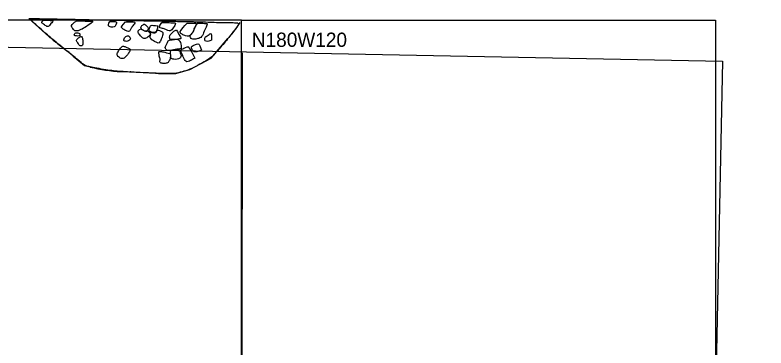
# Model space of a CAD drawing. Extents: x -200 to -100, y 65 to 200.
# Drawn here: x -124.78 to -108.94, y 173.09 to 180.11 of the extents above; entities that cross this region are included whole.
import ezdxf

# ---------------------------------------------------------------- set-up
doc = ezdxf.new("R2010")
doc.units = 0
for name, color, linetype in [('1991Grid', 7, 'Continuous'), ('Brick', 7, 'Continuous'), ('Limits of excavation', 7, 'Continuous'), ('Other features', 7, 'Continuous'), ('Quadrat Labels', 7, 'Continuous'), ('Quadrats in DB', 7, 'Continuous')]:
    doc.layers.add(name, color=color, linetype=linetype)

msp = doc.modelspace()

# ---------------------------------------------------------------- linework, layer by layer
at = {"layer": '1991Grid'}
msp.add_line((-119.988, 179.311), (-119.993, 170.995), dxfattribs=at)
at = {"layer": 'Brick'}
for points in [[(-124.177, 179.998), (-124.213, 179.96), (-124.222, 179.95), (-124.159, 179.903), (-124.08, 179.845), (-124.042, 179.898), (-123.959, 179.994), (-123.996, 179.994), (-124.075, 179.996), (-124.145, 179.997), (-124.177, 179.998), (-124.177, 179.998), (-124.177, 179.998)], [(-123.47, 179.984), (-123.544, 179.939), (-123.603, 179.888), (-123.561, 179.819), (-123.502, 179.753), (-123.39, 179.795), (-123.275, 179.857), (-123.114, 179.977), (-123.139, 179.977), (-123.232, 179.979), (-123.36, 179.982), (-123.423, 179.983), (-123.47, 179.984), (-123.47, 179.984), (-123.47, 179.984)], [(-122.777, 179.97), (-122.806, 179.912), (-122.817, 179.872), (-122.749, 179.851), (-122.678, 179.848), (-122.648, 179.899), (-122.621, 179.967), (-122.669, 179.968), (-122.696, 179.969), (-122.752, 179.97), (-122.777, 179.97), (-122.777, 179.97), (-122.777, 179.97)], [(-122.443, 179.964), (-122.526, 179.875), (-122.542, 179.847), (-122.483, 179.798), (-122.402, 179.759), (-122.361, 179.755), (-122.336, 179.816), (-122.292, 179.875), (-122.226, 179.96), (-122.281, 179.961), (-122.336, 179.962), (-122.415, 179.963), (-122.443, 179.964), (-122.443, 179.964), (-122.443, 179.964)], [(-122.003, 179.765), (-121.955, 179.817), (-121.961, 179.844), (-122.034, 179.907), (-122.05, 179.919), (-122.1, 179.887), (-122.137, 179.833), (-122.103, 179.805), (-122.046, 179.773), (-122.003, 179.765), (-122.003, 179.765), (-122.003, 179.765)], [(-121.678, 179.949), (-121.723, 179.886), (-121.739, 179.85), (-121.688, 179.827), (-121.613, 179.814), (-121.548, 179.778), (-121.505, 179.759), (-121.437, 179.832), (-121.371, 179.943), (-121.415, 179.944), (-121.486, 179.945), (-121.56, 179.947), (-121.64, 179.948), (-121.678, 179.949), (-121.678, 179.949), (-121.678, 179.949)], [(-121.143, 179.938), (-121.224, 179.856), (-121.288, 179.773), (-121.302, 179.742), (-121.261, 179.699), (-121.172, 179.664), (-121.115, 179.654), (-121.065, 179.694), (-121.004, 179.773), (-120.985, 179.85), (-120.938, 179.934), (-120.976, 179.935), (-121.052, 179.937), (-121.103, 179.938), (-121.143, 179.938), (-121.143, 179.938), (-121.143, 179.938)], [(-121.092, 179.666), (-121.062, 179.612), (-121.039, 179.591), (-120.94, 179.604), (-120.849, 179.621), (-120.798, 179.73), (-120.741, 179.864), (-120.715, 179.93), (-120.741, 179.93), (-120.808, 179.932), (-120.897, 179.934), (-120.929, 179.934), (-120.934, 179.925), (-120.952, 179.897), (-120.972, 179.871), (-120.986, 179.848), (-120.995, 179.82), (-121.001, 179.788), (-121.014, 179.752), (-121.037, 179.724), (-121.071, 179.687), (-121.092, 179.666), (-121.092, 179.666), (-121.092, 179.666)], [(-122.116, 179.813), (-122.168, 179.793), (-122.191, 179.767), (-122.168, 179.708), (-122.092, 179.632), (-122.054, 179.596), (-121.979, 179.636), (-121.915, 179.685), (-121.92, 179.721), (-121.96, 179.757), (-121.98, 179.775), (-121.994, 179.768), (-122.018, 179.765), (-122.073, 179.787), (-122.088, 179.796), (-122.116, 179.813), (-122.116, 179.813), (-122.116, 179.813)], [(-121.765, 179.878), (-121.838, 179.885), (-121.919, 179.907), (-121.943, 179.823), (-121.948, 179.76), (-121.881, 179.738), (-121.817, 179.733), (-121.777, 179.786), (-121.765, 179.878), (-121.765, 179.878), (-121.765, 179.878)], [(-121.946, 179.758), (-121.945, 179.743), (-121.927, 179.729), (-121.92, 179.72), (-121.914, 179.698), (-121.919, 179.676), (-121.932, 179.662), (-121.924, 179.632), (-121.903, 179.586), (-121.813, 179.539), (-121.749, 179.507), (-121.72, 179.528), (-121.68, 179.619), (-121.646, 179.734), (-121.668, 179.751), (-121.734, 179.783), (-121.772, 179.797), (-121.782, 179.776), (-121.793, 179.755), (-121.808, 179.739), (-121.825, 179.731), (-121.854, 179.733), (-121.886, 179.739), (-121.929, 179.748), (-121.946, 179.758), (-121.946, 179.758), (-121.946, 179.758)], [(-121.279, 179.609), (-121.279, 179.64), (-121.309, 179.68), (-121.367, 179.781), (-121.377, 179.794), (-121.421, 179.772), (-121.489, 179.704), (-121.52, 179.669), (-121.511, 179.618), (-121.508, 179.589), (-121.458, 179.587), (-121.329, 179.596), (-121.279, 179.609), (-121.279, 179.609), (-121.279, 179.609)], [(-123.406, 179.67), (-123.402, 179.706), (-123.423, 179.73), (-123.48, 179.73), (-123.507, 179.728), (-123.526, 179.705), (-123.525, 179.683), (-123.514, 179.67), (-123.441, 179.66), (-123.406, 179.67), (-123.406, 179.67), (-123.406, 179.67)], [(-123.388, 179.656), (-123.462, 179.607), (-123.493, 179.577), (-123.45, 179.522), (-123.425, 179.469), (-123.402, 179.451), (-123.364, 179.456), (-123.344, 179.483), (-123.344, 179.549), (-123.357, 179.652), (-123.388, 179.656), (-123.388, 179.656), (-123.388, 179.656)], [(-122.357, 179.641), (-122.377, 179.668), (-122.409, 179.676), (-122.439, 179.653), (-122.472, 179.63), (-122.48, 179.583), (-122.481, 179.561), (-122.441, 179.552), (-122.408, 179.551), (-122.361, 179.577), (-122.333, 179.603), (-122.357, 179.641), (-122.357, 179.641), (-122.357, 179.641)], [(-121.271, 179.398), (-121.269, 179.487), (-121.299, 179.562), (-121.334, 179.596), (-121.357, 179.596), (-121.401, 179.595), (-121.429, 179.591), (-121.463, 179.586), (-121.491, 179.583), (-121.504, 179.586), (-121.53, 179.575), (-121.555, 179.554), (-121.57, 179.505), (-121.609, 179.437), (-121.61, 179.403), (-121.576, 179.365), (-121.548, 179.35), (-121.45, 179.371), (-121.271, 179.398), (-121.271, 179.398), (-121.271, 179.398)], [(-120.631, 179.58), (-120.633, 179.681), (-120.634, 179.728), (-120.669, 179.713), (-120.698, 179.678), (-120.748, 179.656), (-120.77, 179.636), (-120.777, 179.603), (-120.77, 179.556), (-120.716, 179.548), (-120.662, 179.564), (-120.631, 179.58), (-120.631, 179.58), (-120.631, 179.58)], [(-122.339, 179.38), (-122.377, 179.412), (-122.453, 179.434), (-122.502, 179.461), (-122.548, 179.415), (-122.608, 179.326), (-122.636, 179.264), (-122.58, 179.207), (-122.489, 179.173), (-122.428, 179.241), (-122.382, 179.29), (-122.339, 179.38), (-122.339, 179.38), (-122.339, 179.38)], [(-120.98, 179.199), (-121.038, 179.31), (-121.092, 179.399), (-121.112, 179.429), (-121.12, 179.441), (-121.17, 179.433), (-121.265, 179.38), (-121.293, 179.352), (-121.253, 179.297), (-121.241, 179.255), (-121.214, 179.193), (-121.188, 179.149), (-121.157, 179.111), (-121.09, 179.136), (-121.058, 179.158), (-121.012, 179.181), (-120.98, 179.199), (-120.98, 179.199), (-120.98, 179.199)], [(-120.846, 179.365), (-120.877, 179.459), (-120.899, 179.507), (-120.939, 179.502), (-121.033, 179.458), (-121.057, 179.437), (-121.049, 179.395), (-121.011, 179.33), (-120.949, 179.323), (-120.846, 179.365), (-120.846, 179.365), (-120.846, 179.365)], [(-121.502, 179.294), (-121.561, 179.306), (-121.654, 179.333), (-121.717, 179.343), (-121.75, 179.341), (-121.743, 179.269), (-121.71, 179.171), (-121.717, 179.143), (-121.73, 179.102), (-121.66, 179.084), (-121.56, 179.087), (-121.529, 179.127), (-121.496, 179.205), (-121.49, 179.237), (-121.502, 179.294), (-121.502, 179.294), (-121.502, 179.294)], [(-121.268, 179.253), (-121.287, 179.284), (-121.292, 179.312), (-121.296, 179.336), (-121.309, 179.367), (-121.316, 179.375), (-121.338, 179.374), (-121.373, 179.375), (-121.403, 179.375), (-121.437, 179.373), (-121.48, 179.362), (-121.492, 179.357), (-121.498, 179.313), (-121.5, 179.293), (-121.496, 179.288), (-121.491, 179.273), (-121.49, 179.246), (-121.493, 179.217), (-121.496, 179.204), (-121.471, 179.189), (-121.453, 179.175), (-121.397, 179.17), (-121.32, 179.177), (-121.283, 179.212), (-121.268, 179.253), (-121.268, 179.253), (-121.268, 179.253)]]:
    msp.add_open_spline(points, degree=3, dxfattribs=at)
at = {"layer": 'Limits of excavation'}
msp.add_lwpolyline([(-159.335, 180.107), (-109.855, 179.136), (-110.059, 169.277), (-100.204, 169.175), (-100.627, 149.296), (-159.925, 150.522)], close=True, dxfattribs=at)
at = {"layer": 'Other features'}
for p, q in [((-124.482, 180.036), (-124.061, 179.657)), ((-120.042, 179.926), (-120.027, 179.949)), ((-123.873, 179.5), (-123.664, 179.338)), ((-122.536, 178.915), (-122.346, 178.906)), ((-122.335, 178.906), (-121.809, 178.88))]:
    msp.add_line(p, q, dxfattribs=at)
for points in [[(-121.69, 178.876), (-121.384, 178.872), (-121.086, 178.96), (-120.642, 179.199), (-120.285, 179.61)], [(-123.546, 179.243), (-123.311, 179.043), (-123.189, 179.012)]]:
    msp.add_lwpolyline(points, dxfattribs=at)
for centre, start, end in [((-122.761, 181.762), 319.0034, 325.9741), ((-121.865, 182.094), 227.9728, 232.2718), ((-125.672, 176.743), 49.623, 52.2718), ((-122.384, 182.192), 255.8097, 267.3481), ((-122.497, 175.629), 87.16, 87.3481), ((-121.647, 182.157), 267.16, 269.2358)]:
    msp.add_arc(centre, 3.281, start, end, dxfattribs=at)
msp.add_open_spline([(-124.474, 180.03), (-124.432, 179.992), (-124.272, 179.848), (-124.072, 179.668), (-123.812, 179.453), (-123.555, 179.251), (-123.456, 179.166), (-123.309, 179.042), (-123.22, 179.019), (-122.791, 178.936), (-122.522, 178.913), (-122.098, 178.893), (-121.919, 178.884), (-121.677, 178.875), (-121.395, 178.871), (-121.259, 178.907), (-121.087, 178.958), (-120.932, 179.04), (-120.641, 179.197), (-120.528, 179.326), (-120.342, 179.541), (-120.145, 179.778), (-120.029, 179.941), (-120.124, 179.945), (-120.222, 179.947), (-120.393, 179.95), (-120.554, 179.953), (-120.851, 179.964), (-120.902, 179.965), (-120.974, 179.966), (-121.069, 179.968), (-121.143, 179.97), (-121.223, 179.971), (-121.399, 179.975), (-121.466, 179.976), (-121.612, 179.98), (-121.696, 179.981), (-121.825, 179.983), (-122.156, 179.99), (-122.264, 179.992), (-122.4, 179.994), (-122.51, 179.997), (-122.588, 179.998), (-122.617, 179.999), (-122.681, 180), (-122.729, 180.001), (-122.774, 180.002), (-122.827, 180.003), (-122.919, 180.005), (-123.168, 180.009), (-123.358, 180.013), (-123.503, 180.017), (-123.666, 180.019), (-123.693, 180.02), (-123.763, 180.021), (-123.836, 180.023), (-123.882, 180.023), (-123.966, 180.025), (-124.033, 180.026), (-124.091, 180.028), (-124.424, 180.034), (-124.474, 180.03), (-124.474, 180.03), (-124.474, 180.03)], degree=3, dxfattribs=at)
at = {"layer": 'Quadrats in DB'}
for p, q in [((-120, 180), (-130, 180)), ((-120, 170), (-120, 180)), ((-120, 180), (-110, 180)), ((-110, 180), (-110, 170))]:
    msp.add_line(p, q, dxfattribs=at)

# ---------------------------------------------------------------- texts
at = {"layer": 'Quadrat Labels'}
msp.add_text('N180W120', height=0.3, dxfattribs=at).set_placement((-119.781, 179.436))

doc.saveas('drawing.dxf')
